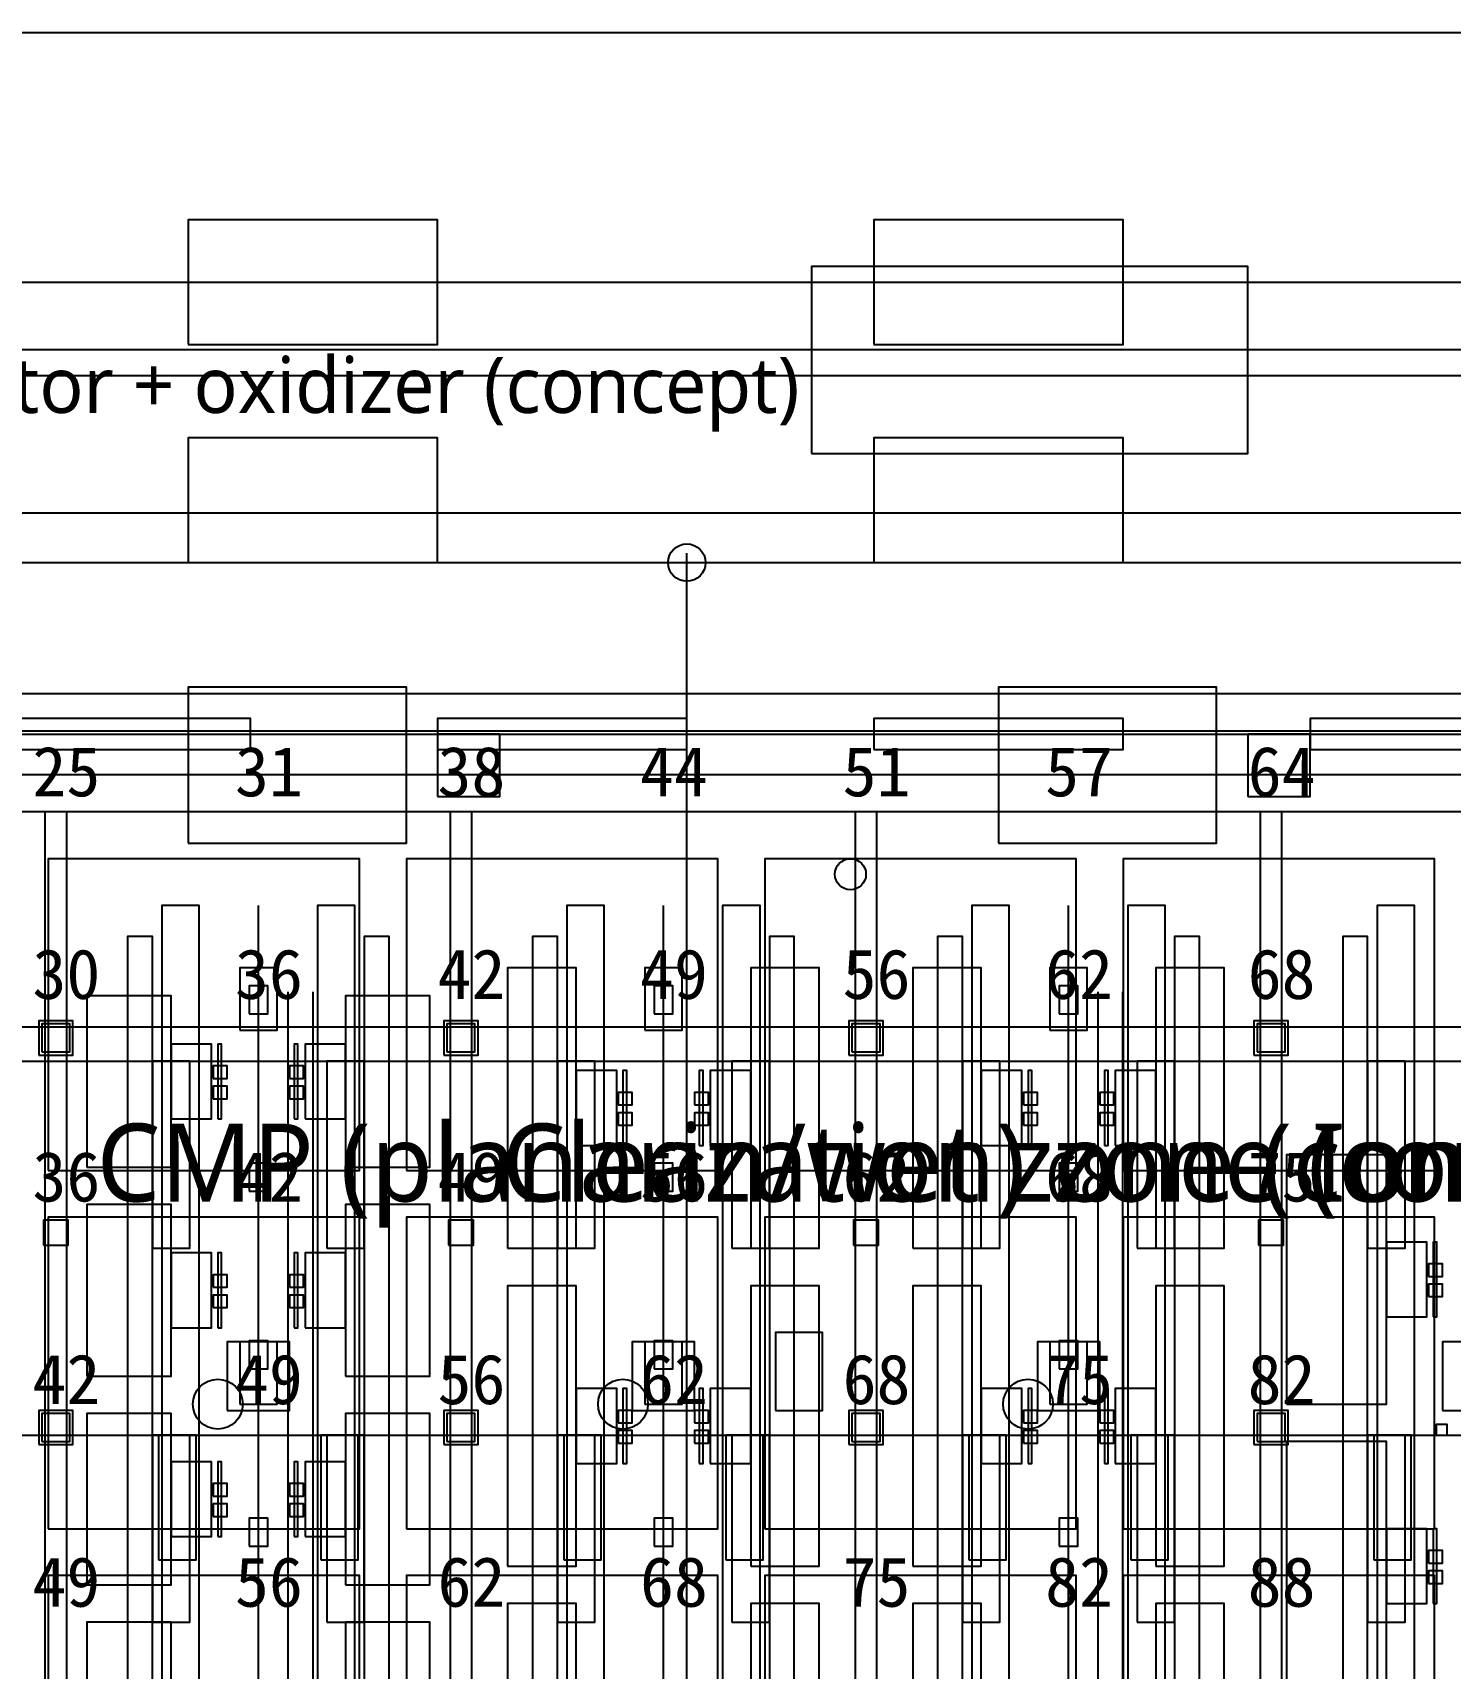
# Model space of a CAD drawing. Header units: metres. Extents: x -1640 to 1560, y -268 to 2338.
# Drawn here: x -73 to -27.5, y 2089.5 to 2142 of the extents above; entities that cross this region are included whole.
import ezdxf

# ---------------------------------------------------------------- set-up
doc = ezdxf.new("R2010")
doc.units = ezdxf.units.M
for name, color, linetype in [('1F_CHL', 4, 'Continuous'), ('1F_EHS_EXTINGUISHER_HYDRANT_CABINET_CONCEPT', 1, 'Continuous'), ('1F_ELEC', 6, 'Continuous'), ('1F_PUMP', 2, 'Continuous'), ('1F_SCR', 3, 'Continuous'), ('1F_STRUCT_COLUMN', 8, 'Continuous'), ('1F_ZONE', 3, 'Continuous'), ('2F_CSF_LATERAL_RACK_CONCEPT', 9, 'Continuous'), ('2F_RFG', 5, 'Continuous'), ('2F_STRUCT_COLUMN', 8, 'Continuous'), ('2F_VMB', 6, 'Continuous'), ('2F_ZONE', 3, 'Continuous'), ('3F_CLEANROOM_OVERHEAD_PIPE_DUCT_CONCEPT', 9, 'Continuous'), ('3F_CMP', 5, 'Continuous'), ('3F_EHS_EGRESS_DIST_M', 2, 'Continuous'), ('3F_EHS_SAFETY_SHOWER_EYEWASH_CONCEPT', 3, 'Continuous'), ('3F_FOUP', 5, 'Continuous'), ('3F_IMP', 1, 'Continuous'), ('3F_OHT', 9, 'Continuous'), ('3F_OHTV', 1, 'Continuous'), ('3F_STRUCT_COLUMN', 8, 'Continuous'), ('3F_TBAR', 6, 'Continuous'), ('3F_TEXT', 7, 'Continuous'), ('3F_WET', 6, 'Continuous'), ('3F_ZONE', 3, 'Continuous'), ('4F_DCC', 3, 'Continuous'), ('4F_FFU', 1, 'Continuous'), ('4F_MAU', 2, 'Continuous'), ('4F_STRUCT_PLENUM_TRUSS_CONCEPT', 9, 'Continuous'), ('4F_ZONE', 3, 'Continuous'), ('5F_CHL', 4, 'Continuous'), ('5F_EHS_EXTINGUISHER_HYDRANT_CABINET_CONCEPT', 1, 'Continuous'), ('5F_ELEC', 6, 'Continuous'), ('5F_PUMP', 2, 'Continuous'), ('5F_SCR', 3, 'Continuous'), ('5F_STRUCT_COLUMN', 8, 'Continuous'), ('5F_ZONE', 3, 'Continuous'), ('6F_CSF_LATERAL_RACK_CONCEPT', 9, 'Continuous'), ('6F_RFG', 5, 'Continuous'), ('6F_STRUCT_COLUMN', 8, 'Continuous'), ('6F_VMB', 6, 'Continuous'), ('6F_ZONE', 3, 'Continuous'), ('7F_CLEANROOM_OVERHEAD_PIPE_DUCT_CONCEPT', 9, 'Continuous'), ('7F_CMP', 5, 'Continuous'), ('7F_EHS_EGRESS_DIST_M', 2, 'Continuous'), ('7F_EHS_SAFETY_SHOWER_EYEWASH_CONCEPT', 3, 'Continuous'), ('7F_FOUP', 5, 'Continuous'), ('7F_IMP', 1, 'Continuous'), ('7F_OHT', 9, 'Continuous'), ('7F_OHTV', 1, 'Continuous'), ('7F_STRUCT_COLUMN', 8, 'Continuous'), ('7F_TBAR', 6, 'Continuous'), ('7F_TEXT', 7, 'Continuous'), ('7F_WET', 6, 'Continuous'), ('7F_ZONE', 3, 'Continuous'), ('8F_DCC', 3, 'Continuous'), ('8F_FFU', 1, 'Continuous'), ('8F_MAU', 2, 'Continuous'), ('8F_STRUCT_PLENUM_TRUSS_CONCEPT', 9, 'Continuous'), ('8F_ZONE', 3, 'Continuous'), ('EHS_PROCESS_EXHAUST', 1, 'Continuous'), ('OUTLINE', 7, 'Continuous'), ('RF_RSC', 4, 'Continuous'), ('RF_STACK', 2, 'Continuous'), ('UTIL_CHW.R_CONCEPT', 2, 'Continuous'), ('UTIL_CHW.S_CONCEPT', 1, 'Continuous'), ('UTIL_ELEC.EMERG_CONCEPT', 4, 'Continuous'), ('UTIL_ELEC.LV_CONCEPT', 2, 'Continuous'), ('UTIL_ELEC.LV_RISER', 2, 'Continuous'), ('UTIL_ELEC.MV_CONCEPT', 1, 'Continuous'), ('UTIL_ELEC.UPS_CONCEPT', 3, 'Continuous'), ('UTIL_EXH.HEAT_CONCEPT', 1, 'Continuous'), ('UTIL_EXH.VOC_CONCEPT', 6, 'Continuous'), ('UTIL_GAS.SPEC_CONCEPT', 3, 'Continuous'), ('UTIL_PCW.R_CONCEPT', 1, 'Continuous'), ('UTIL_PCW.S_CONCEPT', 6, 'Continuous'), ('UTIL_TEXT', 7, 'Continuous'), ('UTIL_UPW.R_CONCEPT', 2, 'Continuous'), ('UTIL_UPW.S_CONCEPT', 1, 'Continuous')]:
    doc.layers.add(name, color=color, linetype=linetype)
doc.styles.add('KO', font='malgun.ttf')

msp = doc.modelspace()

# ---------------------------------------------------------------- linework, layer by layer
at = {"layer": '1F_CHL'}
msp.add_lwpolyline([(-49.15, 2097.8), (-47.65, 2097.8), (-47.65, 2100.3), (-49.15, 2100.3)], close=True, dxfattribs=at)
at = {"layer": '1F_EHS_EXTINGUISHER_HYDRANT_CABINET_CONCEPT'}
msp.add_circle((-46.75, 2115), 0.5, dxfattribs=at)
at = {"layer": '1F_ELEC'}
for points in [[(-68, 2132), (-60, 2132), (-60, 2136), (-68, 2136)], [(-46, 2132), (-38, 2132), (-38, 2136), (-46, 2136)], [(-68, 2125), (-60, 2125), (-60, 2129), (-68, 2129)], [(-46, 2125), (-38, 2125), (-38, 2129), (-46, 2129)]]:
    msp.add_lwpolyline(points, close=True, dxfattribs=at)
at = {"layer": '1F_PUMP'}
for points in [[(-68.95, 2093), (-67.75, 2093), (-67.75, 2097), (-68.95, 2097)], [(-63.75, 2093), (-62.55, 2093), (-62.55, 2097), (-63.75, 2097)], [(-55.95, 2093), (-54.75, 2093), (-54.75, 2097), (-55.95, 2097)], [(-50.75, 2093), (-49.55, 2093), (-49.55, 2097), (-50.75, 2097)], [(-42.95, 2093), (-41.75, 2093), (-41.75, 2097), (-42.95, 2097)], [(-37.75, 2093), (-36.55, 2093), (-36.55, 2097), (-37.75, 2097)], [(-29.95, 2093), (-28.75, 2093), (-28.75, 2097), (-29.95, 2097)]]:
    msp.add_lwpolyline(points, close=True, dxfattribs=at)
at = {"layer": '1F_SCR'}
for points in [[(-66.75, 2097.8), (-64.75, 2097.8), (-64.75, 2100), (-66.75, 2100)], [(-53.75, 2097.8), (-51.75, 2097.8), (-51.75, 2100), (-53.75, 2100)], [(-40.75, 2097.8), (-38.75, 2097.8), (-38.75, 2100), (-40.75, 2100)], [(-27.75, 2097.8), (-25.75, 2097.8), (-25.75, 2100), (-27.75, 2100)]]:
    msp.add_lwpolyline(points, close=True, dxfattribs=at)
at = {"layer": '1F_STRUCT_COLUMN'}
for points in [[(-72.8, 2109.2), (-71.7, 2109.2), (-71.7, 2110.3), (-72.8, 2110.3)], [(-59.8, 2109.2), (-58.7, 2109.2), (-58.7, 2110.3), (-59.8, 2110.3)], [(-46.8, 2109.2), (-45.7, 2109.2), (-45.7, 2110.3), (-46.8, 2110.3)], [(-33.8, 2109.2), (-32.7, 2109.2), (-32.7, 2110.3), (-33.8, 2110.3)], [(-72.8, 2096.7), (-71.7, 2096.7), (-71.7, 2097.8), (-72.8, 2097.8)], [(-59.8, 2096.7), (-58.7, 2096.7), (-58.7, 2097.8), (-59.8, 2097.8)], [(-46.8, 2096.7), (-45.7, 2096.7), (-45.7, 2097.8), (-46.8, 2097.8)], [(-33.8, 2096.7), (-32.7, 2096.7), (-32.7, 2097.8), (-33.8, 2097.8)]]:
    msp.add_lwpolyline(points, close=True, dxfattribs=at)
at = {"layer": '1F_ZONE'}
msp.add_lwpolyline([(-223.5, 1966), (1, 1966), (1, 2117), (-223.5, 2117)], close=True, dxfattribs=at)
at = {"layer": '2F_CSF_LATERAL_RACK_CONCEPT'}
for points in [[(-69.95, 1970), (-69.15, 1970), (-69.15, 2113), (-69.95, 2113)], [(-62.35, 1970), (-61.55, 1970), (-61.55, 2113), (-62.35, 2113)], [(-56.95, 1970), (-56.15, 1970), (-56.15, 2113), (-56.95, 2113)], [(-49.35, 1970), (-48.55, 1970), (-48.55, 2113), (-49.35, 2113)], [(-43.95, 1970), (-43.15, 1970), (-43.15, 2113), (-43.95, 2113)], [(-36.35, 1970), (-35.55, 1970), (-35.55, 2113), (-36.35, 2113)], [(-30.95, 1970), (-30.15, 1970), (-30.15, 2113), (-30.95, 2113)]]:
    msp.add_lwpolyline(points, close=True, dxfattribs=at)
at = {"layer": '2F_RFG'}
for points in [[(-69.15, 2103), (-67.95, 2103), (-67.95, 2109), (-69.15, 2109)], [(-63.55, 2103), (-62.35, 2103), (-62.35, 2109), (-63.55, 2109)], [(-56.15, 2103), (-54.95, 2103), (-54.95, 2109), (-56.15, 2109)], [(-50.55, 2103), (-49.35, 2103), (-49.35, 2109), (-50.55, 2109)], [(-43.15, 2103), (-41.95, 2103), (-41.95, 2109), (-43.15, 2109)], [(-37.55, 2103), (-36.35, 2103), (-36.35, 2109), (-37.55, 2109)], [(-30.15, 2103), (-28.95, 2103), (-28.95, 2109), (-30.15, 2109)], [(-69.15, 2091), (-67.95, 2091), (-67.95, 2097), (-69.15, 2097)], [(-63.55, 2091), (-62.35, 2091), (-62.35, 2097), (-63.55, 2097)], [(-56.15, 2091), (-54.95, 2091), (-54.95, 2097), (-56.15, 2097)], [(-50.55, 2091), (-49.35, 2091), (-49.35, 2097), (-50.55, 2097)], [(-43.15, 2091), (-41.95, 2091), (-41.95, 2097), (-43.15, 2097)], [(-37.55, 2091), (-36.35, 2091), (-36.35, 2097), (-37.55, 2097)], [(-30.15, 2091), (-28.95, 2091), (-28.95, 2097), (-30.15, 2097)]]:
    msp.add_lwpolyline(points, close=True, dxfattribs=at)
at = {"layer": '2F_STRUCT_COLUMN'}
for points in [[(-72.7, 2109.3), (-71.8, 2109.3), (-71.8, 2110.2), (-72.7, 2110.2)], [(-59.7, 2109.3), (-58.8, 2109.3), (-58.8, 2110.2), (-59.7, 2110.2)], [(-46.7, 2109.3), (-45.8, 2109.3), (-45.8, 2110.2), (-46.7, 2110.2)], [(-33.7, 2109.3), (-32.8, 2109.3), (-32.8, 2110.2), (-33.7, 2110.2)], [(-72.7, 2096.8), (-71.8, 2096.8), (-71.8, 2097.7), (-72.7, 2097.7)], [(-59.7, 2096.8), (-58.8, 2096.8), (-58.8, 2097.7), (-59.7, 2097.7)], [(-46.7, 2096.8), (-45.8, 2096.8), (-45.8, 2097.7), (-46.7, 2097.7)], [(-33.7, 2096.8), (-32.8, 2096.8), (-32.8, 2097.7), (-33.7, 2097.7)]]:
    msp.add_lwpolyline(points, close=True, dxfattribs=at)
at = {"layer": '2F_VMB'}
for points in [[(-66.35, 2110), (-65.15, 2110), (-65.15, 2112), (-66.35, 2112)], [(-53.35, 2110), (-52.15, 2110), (-52.15, 2112), (-53.35, 2112)], [(-40.35, 2110), (-39.15, 2110), (-39.15, 2112), (-40.35, 2112)], [(-66.35, 2098), (-65.15, 2098), (-65.15, 2100), (-66.35, 2100)], [(-53.35, 2098), (-52.15, 2098), (-52.15, 2100), (-53.35, 2100)], [(-40.35, 2098), (-39.15, 2098), (-39.15, 2100), (-40.35, 2100)]]:
    msp.add_lwpolyline(points, close=True, dxfattribs=at)
at = {"layer": '2F_ZONE'}
msp.add_lwpolyline([(-223.5, 1966), (1, 1966), (1, 2117), (-223.5, 2117)], close=True, dxfattribs=at)
at = {"layer": '3F_CLEANROOM_OVERHEAD_PIPE_DUCT_CONCEPT'}
for points in [[(-68.85, 1969), (-67.65, 1969), (-67.65, 2114), (-68.85, 2114)], [(-63.85, 1969), (-62.65, 1969), (-62.65, 2114), (-63.85, 2114)], [(-55.85, 1969), (-54.65, 1969), (-54.65, 2114), (-55.85, 2114)], [(-50.85, 1969), (-49.65, 1969), (-49.65, 2114), (-50.85, 2114)], [(-42.85, 1969), (-41.65, 1969), (-41.65, 2114), (-42.85, 2114)], [(-37.85, 1969), (-36.65, 1969), (-36.65, 2114), (-37.85, 2114)], [(-29.85, 1969), (-28.65, 1969), (-28.65, 2114), (-29.85, 2114)]]:
    msp.add_lwpolyline(points, close=True, dxfattribs=at)
at = {"layer": '3F_CMP'}
for points in [[(-71.25, 2105.6), (-68.55, 2105.6), (-68.55, 2111.1), (-71.25, 2111.1)], [(-62.95, 2105.6), (-60.25, 2105.6), (-60.25, 2111.1), (-62.95, 2111.1)], [(-68.55, 2107.15), (-67.25, 2107.15), (-67.25, 2109.55), (-68.55, 2109.55)], [(-64.25, 2107.15), (-62.95, 2107.15), (-62.95, 2109.55), (-64.25, 2109.55)], [(-71.25, 2098.9), (-68.55, 2098.9), (-68.55, 2104.4), (-71.25, 2104.4)], [(-62.95, 2098.9), (-60.25, 2098.9), (-60.25, 2104.4), (-62.95, 2104.4)], [(-68.55, 2100.45), (-67.25, 2100.45), (-67.25, 2102.85), (-68.55, 2102.85)], [(-64.25, 2100.45), (-62.95, 2100.45), (-62.95, 2102.85), (-64.25, 2102.85)], [(-71.25, 2092.2), (-68.55, 2092.2), (-68.55, 2097.7), (-71.25, 2097.7)], [(-62.95, 2092.2), (-60.25, 2092.2), (-60.25, 2097.7), (-62.95, 2097.7)], [(-68.55, 2093.75), (-67.25, 2093.75), (-67.25, 2096.15), (-68.55, 2096.15)], [(-64.25, 2093.75), (-62.95, 2093.75), (-62.95, 2096.15), (-64.25, 2096.15)], [(-71.25, 2085.5), (-68.55, 2085.5), (-68.55, 2091), (-71.25, 2091)], [(-62.95, 2085.5), (-60.25, 2085.5), (-60.25, 2091), (-62.95, 2091)]]:
    msp.add_lwpolyline(points, close=True, dxfattribs=at)
at = {"layer": '3F_EHS_SAFETY_SHOWER_EYEWASH_CONCEPT'}
for centre in [(-67.05, 2098), (-54.05, 2098), (-41.05, 2098)]:
    msp.add_circle(centre, 0.8, dxfattribs=at)
at = {"layer": '3F_FOUP'}
for points in [[(-67.2, 2108.45), (-66.75, 2108.45), (-66.75, 2108.85), (-67.2, 2108.85)], [(-64.75, 2108.45), (-64.3, 2108.45), (-64.3, 2108.85), (-64.75, 2108.85)], [(-67.2, 2107.8), (-66.75, 2107.8), (-66.75, 2108.2), (-67.2, 2108.2)], [(-64.75, 2107.8), (-64.3, 2107.8), (-64.3, 2108.2), (-64.75, 2108.2)], [(-54.2, 2107.6), (-53.75, 2107.6), (-53.75, 2108), (-54.2, 2108)], [(-51.75, 2107.6), (-51.3, 2107.6), (-51.3, 2108), (-51.75, 2108)], [(-41.2, 2107.6), (-40.75, 2107.6), (-40.75, 2108), (-41.2, 2108)], [(-38.75, 2107.6), (-38.3, 2107.6), (-38.3, 2108), (-38.75, 2108)], [(-54.2, 2106.95), (-53.75, 2106.95), (-53.75, 2107.35), (-54.2, 2107.35)], [(-51.75, 2106.95), (-51.3, 2106.95), (-51.3, 2107.35), (-51.75, 2107.35)], [(-41.2, 2106.95), (-40.75, 2106.95), (-40.75, 2107.35), (-41.2, 2107.35)], [(-38.75, 2106.95), (-38.3, 2106.95), (-38.3, 2107.35), (-38.75, 2107.35)], [(-67.2, 2101.75), (-66.75, 2101.75), (-66.75, 2102.15), (-67.2, 2102.15)], [(-64.75, 2101.75), (-64.3, 2101.75), (-64.3, 2102.15), (-64.75, 2102.15)], [(-28.2, 2102.1), (-27.75, 2102.1), (-27.75, 2102.5), (-28.2, 2102.5)], [(-28.2, 2101.45), (-27.75, 2101.45), (-27.75, 2101.85), (-28.2, 2101.85)], [(-67.2, 2101.1), (-66.75, 2101.1), (-66.75, 2101.5), (-67.2, 2101.5)], [(-64.75, 2101.1), (-64.3, 2101.1), (-64.3, 2101.5), (-64.75, 2101.5)], [(-54.2, 2097.4), (-53.75, 2097.4), (-53.75, 2097.8), (-54.2, 2097.8)], [(-51.75, 2097.4), (-51.3, 2097.4), (-51.3, 2097.8), (-51.75, 2097.8)], [(-41.2, 2097.4), (-40.75, 2097.4), (-40.75, 2097.8), (-41.2, 2097.8)], [(-38.75, 2097.4), (-38.3, 2097.4), (-38.3, 2097.8), (-38.75, 2097.8)], [(-54.2, 2096.75), (-53.75, 2096.75), (-53.75, 2097.15), (-54.2, 2097.15)], [(-51.75, 2096.75), (-51.3, 2096.75), (-51.3, 2097.15), (-51.75, 2097.15)], [(-41.2, 2096.75), (-40.75, 2096.75), (-40.75, 2097.15), (-41.2, 2097.15)], [(-38.75, 2096.75), (-38.3, 2096.75), (-38.3, 2097.15), (-38.75, 2097.15)], [(-67.2, 2095.05), (-66.75, 2095.05), (-66.75, 2095.45), (-67.2, 2095.45)], [(-64.75, 2095.05), (-64.3, 2095.05), (-64.3, 2095.45), (-64.75, 2095.45)], [(-67.2, 2094.4), (-66.75, 2094.4), (-66.75, 2094.8), (-67.2, 2094.8)], [(-64.75, 2094.4), (-64.3, 2094.4), (-64.3, 2094.8), (-64.75, 2094.8)], [(-28.2, 2092.9), (-27.75, 2092.9), (-27.75, 2093.3), (-28.2, 2093.3)], [(-28.2, 2092.25), (-27.75, 2092.25), (-27.75, 2092.65), (-28.2, 2092.65)]]:
    msp.add_lwpolyline(points, close=True, dxfattribs=at)
at = {"layer": '3F_IMP'}
for points in [[(-32.75, 2098), (-29.55, 2098), (-29.55, 2106), (-32.75, 2106)], [(-29.55, 2100.8), (-28.25, 2100.8), (-28.25, 2103.2), (-29.55, 2103.2)], [(-32.75, 2088.8), (-29.55, 2088.8), (-29.55, 2096.8), (-32.75, 2096.8)], [(-29.55, 2091.6), (-28.25, 2091.6), (-28.25, 2094), (-29.55, 2094)]]:
    msp.add_lwpolyline(points, close=True, dxfattribs=at)
at = {"layer": '3F_OHT'}
for p, q in [((-65.75, 2045.5), (-65.75, 2114)), ((-52.75, 2045.5), (-52.75, 2114)), ((-39.75, 2045.5), (-39.75, 2114))]:
    msp.add_line(p, q, dxfattribs=at)
at = {"layer": '3F_OHTV'}
for points in [[(-66.05, 2110.52), (-65.45, 2110.52), (-65.45, 2111.42), (-66.05, 2111.42)], [(-53.05, 2110.52), (-52.45, 2110.52), (-52.45, 2111.42), (-53.05, 2111.42)], [(-40.05, 2110.52), (-39.45, 2110.52), (-39.45, 2111.42), (-40.05, 2111.42)], [(-66.05, 2104.83), (-65.45, 2104.83), (-65.45, 2105.73), (-66.05, 2105.73)], [(-53.05, 2104.83), (-52.45, 2104.83), (-52.45, 2105.73), (-53.05, 2105.73)], [(-40.05, 2104.83), (-39.45, 2104.83), (-39.45, 2105.73), (-40.05, 2105.73)], [(-66.05, 2099.13), (-65.45, 2099.13), (-65.45, 2100.03), (-66.05, 2100.03)], [(-53.05, 2099.13), (-52.45, 2099.13), (-52.45, 2100.03), (-53.05, 2100.03)], [(-40.05, 2099.13), (-39.45, 2099.13), (-39.45, 2100.03), (-40.05, 2100.03)], [(-66.05, 2093.44), (-65.45, 2093.44), (-65.45, 2094.34), (-66.05, 2094.34)], [(-53.05, 2093.44), (-52.45, 2093.44), (-52.45, 2094.34), (-53.05, 2094.34)], [(-40.05, 2093.44), (-39.45, 2093.44), (-39.45, 2094.34), (-40.05, 2094.34)]]:
    msp.add_lwpolyline(points, close=True, dxfattribs=at)
at = {"layer": '3F_STRUCT_COLUMN'}
for points in [[(-72.65, 2103.1), (-71.85, 2103.1), (-71.85, 2103.9), (-72.65, 2103.9)], [(-59.65, 2103.1), (-58.85, 2103.1), (-58.85, 2103.9), (-59.65, 2103.9)], [(-46.65, 2103.1), (-45.85, 2103.1), (-45.85, 2103.9), (-46.65, 2103.9)], [(-33.65, 2103.1), (-32.85, 2103.1), (-32.85, 2103.9), (-33.65, 2103.9)]]:
    msp.add_lwpolyline(points, close=True, dxfattribs=at)
at = {"layer": '3F_TBAR'}
for points in [[(-67.05, 2107.15), (-66.93, 2107.15), (-66.93, 2109.55), (-67.05, 2109.55)], [(-64.6, 2107.15), (-64.48, 2107.15), (-64.48, 2109.55), (-64.6, 2109.55)], [(-54.05, 2106.3), (-53.93, 2106.3), (-53.93, 2108.7), (-54.05, 2108.7)], [(-51.6, 2106.3), (-51.48, 2106.3), (-51.48, 2108.7), (-51.6, 2108.7)], [(-41.05, 2106.3), (-40.93, 2106.3), (-40.93, 2108.7), (-41.05, 2108.7)], [(-38.6, 2106.3), (-38.48, 2106.3), (-38.48, 2108.7), (-38.6, 2108.7)], [(-28.05, 2100.8), (-27.93, 2100.8), (-27.93, 2103.2), (-28.05, 2103.2)], [(-67.05, 2100.45), (-66.93, 2100.45), (-66.93, 2102.85), (-67.05, 2102.85)], [(-64.6, 2100.45), (-64.48, 2100.45), (-64.48, 2102.85), (-64.6, 2102.85)], [(-54.05, 2096.1), (-53.93, 2096.1), (-53.93, 2098.5), (-54.05, 2098.5)], [(-51.6, 2096.1), (-51.48, 2096.1), (-51.48, 2098.5), (-51.6, 2098.5)], [(-41.05, 2096.1), (-40.93, 2096.1), (-40.93, 2098.5), (-41.05, 2098.5)], [(-38.6, 2096.1), (-38.48, 2096.1), (-38.48, 2098.5), (-38.6, 2098.5)], [(-67.05, 2093.75), (-66.93, 2093.75), (-66.93, 2096.15), (-67.05, 2096.15)], [(-64.6, 2093.75), (-64.48, 2093.75), (-64.48, 2096.15), (-64.6, 2096.15)], [(-28.05, 2091.6), (-27.93, 2091.6), (-27.93, 2094), (-28.05, 2094)]]:
    msp.add_lwpolyline(points, close=True, dxfattribs=at)
at = {"layer": '3F_WET'}
for points in [[(-57.75, 2103), (-55.55, 2103), (-55.55, 2112), (-57.75, 2112)], [(-49.95, 2103), (-47.75, 2103), (-47.75, 2112), (-49.95, 2112)], [(-44.75, 2103), (-42.55, 2103), (-42.55, 2112), (-44.75, 2112)], [(-36.95, 2103), (-34.75, 2103), (-34.75, 2112), (-36.95, 2112)], [(-55.55, 2106.3), (-54.25, 2106.3), (-54.25, 2108.7), (-55.55, 2108.7)], [(-51.25, 2106.3), (-49.95, 2106.3), (-49.95, 2108.7), (-51.25, 2108.7)], [(-42.55, 2106.3), (-41.25, 2106.3), (-41.25, 2108.7), (-42.55, 2108.7)], [(-38.25, 2106.3), (-36.95, 2106.3), (-36.95, 2108.7), (-38.25, 2108.7)], [(-57.75, 2092.8), (-55.55, 2092.8), (-55.55, 2101.8), (-57.75, 2101.8)], [(-49.95, 2092.8), (-47.75, 2092.8), (-47.75, 2101.8), (-49.95, 2101.8)], [(-44.75, 2092.8), (-42.55, 2092.8), (-42.55, 2101.8), (-44.75, 2101.8)], [(-36.95, 2092.8), (-34.75, 2092.8), (-34.75, 2101.8), (-36.95, 2101.8)], [(-55.55, 2096.1), (-54.25, 2096.1), (-54.25, 2098.5), (-55.55, 2098.5)], [(-51.25, 2096.1), (-49.95, 2096.1), (-49.95, 2098.5), (-51.25, 2098.5)], [(-42.55, 2096.1), (-41.25, 2096.1), (-41.25, 2098.5), (-42.55, 2098.5)], [(-38.25, 2096.1), (-36.95, 2096.1), (-36.95, 2098.5), (-38.25, 2098.5)], [(-57.75, 2082.6), (-55.55, 2082.6), (-55.55, 2091.6), (-57.75, 2091.6)], [(-49.95, 2082.6), (-47.75, 2082.6), (-47.75, 2091.6), (-49.95, 2091.6)], [(-44.75, 2082.6), (-42.55, 2082.6), (-42.55, 2091.6), (-44.75, 2091.6)], [(-36.95, 2082.6), (-34.75, 2082.6), (-34.75, 2091.6), (-36.95, 2091.6)]]:
    msp.add_lwpolyline(points, close=True, dxfattribs=at)
at = {"layer": '3F_ZONE'}
msp.add_lwpolyline([(-223.5, 1966), (1, 1966), (1, 2117), (-223.5, 2117)], close=True, dxfattribs=at)
at = {"layer": '4F_DCC'}
for points in [[(-74, 2119), (-66, 2119), (-66, 2120), (-74, 2120)], [(-60, 2119), (-52, 2119), (-52, 2120), (-60, 2120)], [(-46, 2119), (-38, 2119), (-38, 2120), (-46, 2120)], [(-32, 2119), (-24, 2119), (-24, 2120), (-32, 2120)]]:
    msp.add_lwpolyline(points, close=True, dxfattribs=at)
at = {"layer": '4F_FFU'}
for points in [[(-72.5, 2105.5), (-62.5, 2105.5), (-62.5, 2115.5), (-72.5, 2115.5)], [(-61, 2105.5), (-51, 2105.5), (-51, 2115.5), (-61, 2115.5)], [(-49.5, 2105.5), (-39.5, 2105.5), (-39.5, 2115.5), (-49.5, 2115.5)], [(-38, 2105.5), (-28, 2105.5), (-28, 2115.5), (-38, 2115.5)], [(-72.5, 2094), (-62.5, 2094), (-62.5, 2104), (-72.5, 2104)], [(-61, 2094), (-51, 2094), (-51, 2104), (-61, 2104)], [(-49.5, 2094), (-39.5, 2094), (-39.5, 2104), (-49.5, 2104)], [(-38, 2094), (-28, 2094), (-28, 2104), (-38, 2104)], [(-72.5, 2082.5), (-62.5, 2082.5), (-62.5, 2092.5), (-72.5, 2092.5)], [(-61, 2082.5), (-51, 2082.5), (-51, 2092.5), (-61, 2092.5)], [(-49.5, 2082.5), (-39.5, 2082.5), (-39.5, 2092.5), (-49.5, 2092.5)], [(-38, 2082.5), (-28, 2082.5), (-28, 2092.5), (-38, 2092.5)]]:
    msp.add_lwpolyline(points, close=True, dxfattribs=at)
at = {"layer": '4F_MAU'}
msp.add_lwpolyline([(-48, 2128.5), (-34, 2128.5), (-34, 2134.5), (-48, 2134.5)], close=True, dxfattribs=at)
at = {"layer": '4F_STRUCT_PLENUM_TRUSS_CONCEPT'}
for points in [[(-72.6, 1966), (-71.9, 1966), (-71.9, 2117), (-72.6, 2117)], [(-59.6, 1966), (-58.9, 1966), (-58.9, 2117), (-59.6, 2117)], [(-46.6, 1966), (-45.9, 1966), (-45.9, 2117), (-46.6, 2117)], [(-33.6, 1966), (-32.9, 1966), (-32.9, 2117), (-33.6, 2117)]]:
    msp.add_lwpolyline(points, close=True, dxfattribs=at)
at = {"layer": '4F_ZONE'}
msp.add_lwpolyline([(-223.5, 1966), (1, 1966), (1, 2117), (-223.5, 2117)], close=True, dxfattribs=at)
at = {"layer": '5F_CHL'}
msp.add_lwpolyline([(-49.15, 2097.8), (-47.65, 2097.8), (-47.65, 2100.3), (-49.15, 2100.3)], close=True, dxfattribs=at)
at = {"layer": '5F_EHS_EXTINGUISHER_HYDRANT_CABINET_CONCEPT'}
msp.add_circle((-46.75, 2115), 0.5, dxfattribs=at)
at = {"layer": '5F_ELEC'}
for points in [[(-68, 2132), (-60, 2132), (-60, 2136), (-68, 2136)], [(-46, 2132), (-38, 2132), (-38, 2136), (-46, 2136)], [(-68, 2125), (-60, 2125), (-60, 2129), (-68, 2129)], [(-46, 2125), (-38, 2125), (-38, 2129), (-46, 2129)]]:
    msp.add_lwpolyline(points, close=True, dxfattribs=at)
at = {"layer": '5F_PUMP'}
for points in [[(-68.95, 2093), (-67.75, 2093), (-67.75, 2097), (-68.95, 2097)], [(-63.75, 2093), (-62.55, 2093), (-62.55, 2097), (-63.75, 2097)], [(-55.95, 2093), (-54.75, 2093), (-54.75, 2097), (-55.95, 2097)], [(-50.75, 2093), (-49.55, 2093), (-49.55, 2097), (-50.75, 2097)], [(-42.95, 2093), (-41.75, 2093), (-41.75, 2097), (-42.95, 2097)], [(-37.75, 2093), (-36.55, 2093), (-36.55, 2097), (-37.75, 2097)], [(-29.95, 2093), (-28.75, 2093), (-28.75, 2097), (-29.95, 2097)]]:
    msp.add_lwpolyline(points, close=True, dxfattribs=at)
at = {"layer": '5F_SCR'}
for points in [[(-66.75, 2097.8), (-64.75, 2097.8), (-64.75, 2100), (-66.75, 2100)], [(-53.75, 2097.8), (-51.75, 2097.8), (-51.75, 2100), (-53.75, 2100)], [(-40.75, 2097.8), (-38.75, 2097.8), (-38.75, 2100), (-40.75, 2100)], [(-27.75, 2097.8), (-25.75, 2097.8), (-25.75, 2100), (-27.75, 2100)]]:
    msp.add_lwpolyline(points, close=True, dxfattribs=at)
at = {"layer": '5F_STRUCT_COLUMN'}
for points in [[(-72.8, 2109.2), (-71.7, 2109.2), (-71.7, 2110.3), (-72.8, 2110.3)], [(-59.8, 2109.2), (-58.7, 2109.2), (-58.7, 2110.3), (-59.8, 2110.3)], [(-46.8, 2109.2), (-45.7, 2109.2), (-45.7, 2110.3), (-46.8, 2110.3)], [(-33.8, 2109.2), (-32.7, 2109.2), (-32.7, 2110.3), (-33.8, 2110.3)], [(-72.8, 2096.7), (-71.7, 2096.7), (-71.7, 2097.8), (-72.8, 2097.8)], [(-59.8, 2096.7), (-58.7, 2096.7), (-58.7, 2097.8), (-59.8, 2097.8)], [(-46.8, 2096.7), (-45.7, 2096.7), (-45.7, 2097.8), (-46.8, 2097.8)], [(-33.8, 2096.7), (-32.7, 2096.7), (-32.7, 2097.8), (-33.8, 2097.8)]]:
    msp.add_lwpolyline(points, close=True, dxfattribs=at)
at = {"layer": '5F_ZONE'}
msp.add_lwpolyline([(-223.5, 1966), (1, 1966), (1, 2117), (-223.5, 2117)], close=True, dxfattribs=at)
at = {"layer": '6F_CSF_LATERAL_RACK_CONCEPT'}
for points in [[(-69.95, 1970), (-69.15, 1970), (-69.15, 2113), (-69.95, 2113)], [(-62.35, 1970), (-61.55, 1970), (-61.55, 2113), (-62.35, 2113)], [(-56.95, 1970), (-56.15, 1970), (-56.15, 2113), (-56.95, 2113)], [(-49.35, 1970), (-48.55, 1970), (-48.55, 2113), (-49.35, 2113)], [(-43.95, 1970), (-43.15, 1970), (-43.15, 2113), (-43.95, 2113)], [(-36.35, 1970), (-35.55, 1970), (-35.55, 2113), (-36.35, 2113)], [(-30.95, 1970), (-30.15, 1970), (-30.15, 2113), (-30.95, 2113)]]:
    msp.add_lwpolyline(points, close=True, dxfattribs=at)
at = {"layer": '6F_RFG'}
for points in [[(-69.15, 2103), (-67.95, 2103), (-67.95, 2109), (-69.15, 2109)], [(-63.55, 2103), (-62.35, 2103), (-62.35, 2109), (-63.55, 2109)], [(-56.15, 2103), (-54.95, 2103), (-54.95, 2109), (-56.15, 2109)], [(-50.55, 2103), (-49.35, 2103), (-49.35, 2109), (-50.55, 2109)], [(-43.15, 2103), (-41.95, 2103), (-41.95, 2109), (-43.15, 2109)], [(-37.55, 2103), (-36.35, 2103), (-36.35, 2109), (-37.55, 2109)], [(-30.15, 2103), (-28.95, 2103), (-28.95, 2109), (-30.15, 2109)], [(-69.15, 2091), (-67.95, 2091), (-67.95, 2097), (-69.15, 2097)], [(-63.55, 2091), (-62.35, 2091), (-62.35, 2097), (-63.55, 2097)], [(-56.15, 2091), (-54.95, 2091), (-54.95, 2097), (-56.15, 2097)], [(-50.55, 2091), (-49.35, 2091), (-49.35, 2097), (-50.55, 2097)], [(-43.15, 2091), (-41.95, 2091), (-41.95, 2097), (-43.15, 2097)], [(-37.55, 2091), (-36.35, 2091), (-36.35, 2097), (-37.55, 2097)], [(-30.15, 2091), (-28.95, 2091), (-28.95, 2097), (-30.15, 2097)]]:
    msp.add_lwpolyline(points, close=True, dxfattribs=at)
at = {"layer": '6F_STRUCT_COLUMN'}
for points in [[(-72.7, 2109.3), (-71.8, 2109.3), (-71.8, 2110.2), (-72.7, 2110.2)], [(-59.7, 2109.3), (-58.8, 2109.3), (-58.8, 2110.2), (-59.7, 2110.2)], [(-46.7, 2109.3), (-45.8, 2109.3), (-45.8, 2110.2), (-46.7, 2110.2)], [(-33.7, 2109.3), (-32.8, 2109.3), (-32.8, 2110.2), (-33.7, 2110.2)], [(-72.7, 2096.8), (-71.8, 2096.8), (-71.8, 2097.7), (-72.7, 2097.7)], [(-59.7, 2096.8), (-58.8, 2096.8), (-58.8, 2097.7), (-59.7, 2097.7)], [(-46.7, 2096.8), (-45.8, 2096.8), (-45.8, 2097.7), (-46.7, 2097.7)], [(-33.7, 2096.8), (-32.8, 2096.8), (-32.8, 2097.7), (-33.7, 2097.7)]]:
    msp.add_lwpolyline(points, close=True, dxfattribs=at)
at = {"layer": '6F_VMB'}
for points in [[(-66.35, 2110), (-65.15, 2110), (-65.15, 2112), (-66.35, 2112)], [(-53.35, 2110), (-52.15, 2110), (-52.15, 2112), (-53.35, 2112)], [(-40.35, 2110), (-39.15, 2110), (-39.15, 2112), (-40.35, 2112)], [(-66.35, 2098), (-65.15, 2098), (-65.15, 2100), (-66.35, 2100)], [(-53.35, 2098), (-52.15, 2098), (-52.15, 2100), (-53.35, 2100)], [(-40.35, 2098), (-39.15, 2098), (-39.15, 2100), (-40.35, 2100)]]:
    msp.add_lwpolyline(points, close=True, dxfattribs=at)
at = {"layer": '6F_ZONE'}
msp.add_lwpolyline([(-223.5, 1966), (1, 1966), (1, 2117), (-223.5, 2117)], close=True, dxfattribs=at)
at = {"layer": '7F_CLEANROOM_OVERHEAD_PIPE_DUCT_CONCEPT'}
for points in [[(-68.85, 1969), (-67.65, 1969), (-67.65, 2114), (-68.85, 2114)], [(-63.85, 1969), (-62.65, 1969), (-62.65, 2114), (-63.85, 2114)], [(-55.85, 1969), (-54.65, 1969), (-54.65, 2114), (-55.85, 2114)], [(-50.85, 1969), (-49.65, 1969), (-49.65, 2114), (-50.85, 2114)], [(-42.85, 1969), (-41.65, 1969), (-41.65, 2114), (-42.85, 2114)], [(-37.85, 1969), (-36.65, 1969), (-36.65, 2114), (-37.85, 2114)], [(-29.85, 1969), (-28.65, 1969), (-28.65, 2114), (-29.85, 2114)]]:
    msp.add_lwpolyline(points, close=True, dxfattribs=at)
at = {"layer": '7F_CMP'}
for points in [[(-71.25, 2105.6), (-68.55, 2105.6), (-68.55, 2111.1), (-71.25, 2111.1)], [(-62.95, 2105.6), (-60.25, 2105.6), (-60.25, 2111.1), (-62.95, 2111.1)], [(-68.55, 2107.15), (-67.25, 2107.15), (-67.25, 2109.55), (-68.55, 2109.55)], [(-64.25, 2107.15), (-62.95, 2107.15), (-62.95, 2109.55), (-64.25, 2109.55)], [(-71.25, 2098.9), (-68.55, 2098.9), (-68.55, 2104.4), (-71.25, 2104.4)], [(-62.95, 2098.9), (-60.25, 2098.9), (-60.25, 2104.4), (-62.95, 2104.4)], [(-68.55, 2100.45), (-67.25, 2100.45), (-67.25, 2102.85), (-68.55, 2102.85)], [(-64.25, 2100.45), (-62.95, 2100.45), (-62.95, 2102.85), (-64.25, 2102.85)], [(-71.25, 2092.2), (-68.55, 2092.2), (-68.55, 2097.7), (-71.25, 2097.7)], [(-62.95, 2092.2), (-60.25, 2092.2), (-60.25, 2097.7), (-62.95, 2097.7)], [(-68.55, 2093.75), (-67.25, 2093.75), (-67.25, 2096.15), (-68.55, 2096.15)], [(-64.25, 2093.75), (-62.95, 2093.75), (-62.95, 2096.15), (-64.25, 2096.15)], [(-71.25, 2085.5), (-68.55, 2085.5), (-68.55, 2091), (-71.25, 2091)], [(-62.95, 2085.5), (-60.25, 2085.5), (-60.25, 2091), (-62.95, 2091)]]:
    msp.add_lwpolyline(points, close=True, dxfattribs=at)
at = {"layer": '7F_EHS_SAFETY_SHOWER_EYEWASH_CONCEPT'}
for centre in [(-67.05, 2098), (-54.05, 2098), (-41.05, 2098)]:
    msp.add_circle(centre, 0.8, dxfattribs=at)
at = {"layer": '7F_FOUP'}
for points in [[(-67.2, 2108.45), (-66.75, 2108.45), (-66.75, 2108.85), (-67.2, 2108.85)], [(-64.75, 2108.45), (-64.3, 2108.45), (-64.3, 2108.85), (-64.75, 2108.85)], [(-67.2, 2107.8), (-66.75, 2107.8), (-66.75, 2108.2), (-67.2, 2108.2)], [(-64.75, 2107.8), (-64.3, 2107.8), (-64.3, 2108.2), (-64.75, 2108.2)], [(-54.2, 2107.6), (-53.75, 2107.6), (-53.75, 2108), (-54.2, 2108)], [(-51.75, 2107.6), (-51.3, 2107.6), (-51.3, 2108), (-51.75, 2108)], [(-41.2, 2107.6), (-40.75, 2107.6), (-40.75, 2108), (-41.2, 2108)], [(-38.75, 2107.6), (-38.3, 2107.6), (-38.3, 2108), (-38.75, 2108)], [(-54.2, 2106.95), (-53.75, 2106.95), (-53.75, 2107.35), (-54.2, 2107.35)], [(-51.75, 2106.95), (-51.3, 2106.95), (-51.3, 2107.35), (-51.75, 2107.35)], [(-41.2, 2106.95), (-40.75, 2106.95), (-40.75, 2107.35), (-41.2, 2107.35)], [(-38.75, 2106.95), (-38.3, 2106.95), (-38.3, 2107.35), (-38.75, 2107.35)], [(-67.2, 2101.75), (-66.75, 2101.75), (-66.75, 2102.15), (-67.2, 2102.15)], [(-64.75, 2101.75), (-64.3, 2101.75), (-64.3, 2102.15), (-64.75, 2102.15)], [(-28.2, 2102.1), (-27.75, 2102.1), (-27.75, 2102.5), (-28.2, 2102.5)], [(-28.2, 2101.45), (-27.75, 2101.45), (-27.75, 2101.85), (-28.2, 2101.85)], [(-67.2, 2101.1), (-66.75, 2101.1), (-66.75, 2101.5), (-67.2, 2101.5)], [(-64.75, 2101.1), (-64.3, 2101.1), (-64.3, 2101.5), (-64.75, 2101.5)], [(-54.2, 2097.4), (-53.75, 2097.4), (-53.75, 2097.8), (-54.2, 2097.8)], [(-51.75, 2097.4), (-51.3, 2097.4), (-51.3, 2097.8), (-51.75, 2097.8)], [(-41.2, 2097.4), (-40.75, 2097.4), (-40.75, 2097.8), (-41.2, 2097.8)], [(-38.75, 2097.4), (-38.3, 2097.4), (-38.3, 2097.8), (-38.75, 2097.8)], [(-54.2, 2096.75), (-53.75, 2096.75), (-53.75, 2097.15), (-54.2, 2097.15)], [(-51.75, 2096.75), (-51.3, 2096.75), (-51.3, 2097.15), (-51.75, 2097.15)], [(-41.2, 2096.75), (-40.75, 2096.75), (-40.75, 2097.15), (-41.2, 2097.15)], [(-38.75, 2096.75), (-38.3, 2096.75), (-38.3, 2097.15), (-38.75, 2097.15)], [(-67.2, 2095.05), (-66.75, 2095.05), (-66.75, 2095.45), (-67.2, 2095.45)], [(-64.75, 2095.05), (-64.3, 2095.05), (-64.3, 2095.45), (-64.75, 2095.45)], [(-67.2, 2094.4), (-66.75, 2094.4), (-66.75, 2094.8), (-67.2, 2094.8)], [(-64.75, 2094.4), (-64.3, 2094.4), (-64.3, 2094.8), (-64.75, 2094.8)], [(-28.2, 2092.9), (-27.75, 2092.9), (-27.75, 2093.3), (-28.2, 2093.3)], [(-28.2, 2092.25), (-27.75, 2092.25), (-27.75, 2092.65), (-28.2, 2092.65)]]:
    msp.add_lwpolyline(points, close=True, dxfattribs=at)
at = {"layer": '7F_IMP'}
for points in [[(-32.75, 2098), (-29.55, 2098), (-29.55, 2106), (-32.75, 2106)], [(-29.55, 2100.8), (-28.25, 2100.8), (-28.25, 2103.2), (-29.55, 2103.2)], [(-32.75, 2088.8), (-29.55, 2088.8), (-29.55, 2096.8), (-32.75, 2096.8)], [(-29.55, 2091.6), (-28.25, 2091.6), (-28.25, 2094), (-29.55, 2094)]]:
    msp.add_lwpolyline(points, close=True, dxfattribs=at)
at = {"layer": '7F_OHT'}
for p, q in [((-65.75, 2045.5), (-65.75, 2114)), ((-52.75, 2045.5), (-52.75, 2114)), ((-39.75, 2045.5), (-39.75, 2114))]:
    msp.add_line(p, q, dxfattribs=at)
at = {"layer": '7F_OHTV'}
for points in [[(-66.05, 2110.52), (-65.45, 2110.52), (-65.45, 2111.42), (-66.05, 2111.42)], [(-53.05, 2110.52), (-52.45, 2110.52), (-52.45, 2111.42), (-53.05, 2111.42)], [(-40.05, 2110.52), (-39.45, 2110.52), (-39.45, 2111.42), (-40.05, 2111.42)], [(-66.05, 2104.83), (-65.45, 2104.83), (-65.45, 2105.73), (-66.05, 2105.73)], [(-53.05, 2104.83), (-52.45, 2104.83), (-52.45, 2105.73), (-53.05, 2105.73)], [(-40.05, 2104.83), (-39.45, 2104.83), (-39.45, 2105.73), (-40.05, 2105.73)], [(-66.05, 2099.13), (-65.45, 2099.13), (-65.45, 2100.03), (-66.05, 2100.03)], [(-53.05, 2099.13), (-52.45, 2099.13), (-52.45, 2100.03), (-53.05, 2100.03)], [(-40.05, 2099.13), (-39.45, 2099.13), (-39.45, 2100.03), (-40.05, 2100.03)], [(-66.05, 2093.44), (-65.45, 2093.44), (-65.45, 2094.34), (-66.05, 2094.34)], [(-53.05, 2093.44), (-52.45, 2093.44), (-52.45, 2094.34), (-53.05, 2094.34)], [(-40.05, 2093.44), (-39.45, 2093.44), (-39.45, 2094.34), (-40.05, 2094.34)]]:
    msp.add_lwpolyline(points, close=True, dxfattribs=at)
at = {"layer": '7F_STRUCT_COLUMN'}
for points in [[(-72.65, 2103.1), (-71.85, 2103.1), (-71.85, 2103.9), (-72.65, 2103.9)], [(-59.65, 2103.1), (-58.85, 2103.1), (-58.85, 2103.9), (-59.65, 2103.9)], [(-46.65, 2103.1), (-45.85, 2103.1), (-45.85, 2103.9), (-46.65, 2103.9)], [(-33.65, 2103.1), (-32.85, 2103.1), (-32.85, 2103.9), (-33.65, 2103.9)]]:
    msp.add_lwpolyline(points, close=True, dxfattribs=at)
at = {"layer": '7F_TBAR'}
for points in [[(-67.05, 2107.15), (-66.93, 2107.15), (-66.93, 2109.55), (-67.05, 2109.55)], [(-64.6, 2107.15), (-64.48, 2107.15), (-64.48, 2109.55), (-64.6, 2109.55)], [(-54.05, 2106.3), (-53.93, 2106.3), (-53.93, 2108.7), (-54.05, 2108.7)], [(-51.6, 2106.3), (-51.48, 2106.3), (-51.48, 2108.7), (-51.6, 2108.7)], [(-41.05, 2106.3), (-40.93, 2106.3), (-40.93, 2108.7), (-41.05, 2108.7)], [(-38.6, 2106.3), (-38.48, 2106.3), (-38.48, 2108.7), (-38.6, 2108.7)], [(-28.05, 2100.8), (-27.93, 2100.8), (-27.93, 2103.2), (-28.05, 2103.2)], [(-67.05, 2100.45), (-66.93, 2100.45), (-66.93, 2102.85), (-67.05, 2102.85)], [(-64.6, 2100.45), (-64.48, 2100.45), (-64.48, 2102.85), (-64.6, 2102.85)], [(-54.05, 2096.1), (-53.93, 2096.1), (-53.93, 2098.5), (-54.05, 2098.5)], [(-51.6, 2096.1), (-51.48, 2096.1), (-51.48, 2098.5), (-51.6, 2098.5)], [(-41.05, 2096.1), (-40.93, 2096.1), (-40.93, 2098.5), (-41.05, 2098.5)], [(-38.6, 2096.1), (-38.48, 2096.1), (-38.48, 2098.5), (-38.6, 2098.5)], [(-67.05, 2093.75), (-66.93, 2093.75), (-66.93, 2096.15), (-67.05, 2096.15)], [(-64.6, 2093.75), (-64.48, 2093.75), (-64.48, 2096.15), (-64.6, 2096.15)], [(-28.05, 2091.6), (-27.93, 2091.6), (-27.93, 2094), (-28.05, 2094)]]:
    msp.add_lwpolyline(points, close=True, dxfattribs=at)
at = {"layer": '7F_WET'}
for points in [[(-57.75, 2103), (-55.55, 2103), (-55.55, 2112), (-57.75, 2112)], [(-49.95, 2103), (-47.75, 2103), (-47.75, 2112), (-49.95, 2112)], [(-44.75, 2103), (-42.55, 2103), (-42.55, 2112), (-44.75, 2112)], [(-36.95, 2103), (-34.75, 2103), (-34.75, 2112), (-36.95, 2112)], [(-55.55, 2106.3), (-54.25, 2106.3), (-54.25, 2108.7), (-55.55, 2108.7)], [(-51.25, 2106.3), (-49.95, 2106.3), (-49.95, 2108.7), (-51.25, 2108.7)], [(-42.55, 2106.3), (-41.25, 2106.3), (-41.25, 2108.7), (-42.55, 2108.7)], [(-38.25, 2106.3), (-36.95, 2106.3), (-36.95, 2108.7), (-38.25, 2108.7)], [(-57.75, 2092.8), (-55.55, 2092.8), (-55.55, 2101.8), (-57.75, 2101.8)], [(-49.95, 2092.8), (-47.75, 2092.8), (-47.75, 2101.8), (-49.95, 2101.8)], [(-44.75, 2092.8), (-42.55, 2092.8), (-42.55, 2101.8), (-44.75, 2101.8)], [(-36.95, 2092.8), (-34.75, 2092.8), (-34.75, 2101.8), (-36.95, 2101.8)], [(-55.55, 2096.1), (-54.25, 2096.1), (-54.25, 2098.5), (-55.55, 2098.5)], [(-51.25, 2096.1), (-49.95, 2096.1), (-49.95, 2098.5), (-51.25, 2098.5)], [(-42.55, 2096.1), (-41.25, 2096.1), (-41.25, 2098.5), (-42.55, 2098.5)], [(-38.25, 2096.1), (-36.95, 2096.1), (-36.95, 2098.5), (-38.25, 2098.5)], [(-57.75, 2082.6), (-55.55, 2082.6), (-55.55, 2091.6), (-57.75, 2091.6)], [(-49.95, 2082.6), (-47.75, 2082.6), (-47.75, 2091.6), (-49.95, 2091.6)], [(-44.75, 2082.6), (-42.55, 2082.6), (-42.55, 2091.6), (-44.75, 2091.6)], [(-36.95, 2082.6), (-34.75, 2082.6), (-34.75, 2091.6), (-36.95, 2091.6)]]:
    msp.add_lwpolyline(points, close=True, dxfattribs=at)
at = {"layer": '7F_ZONE'}
msp.add_lwpolyline([(-223.5, 1966), (1, 1966), (1, 2117), (-223.5, 2117)], close=True, dxfattribs=at)
at = {"layer": '8F_DCC'}
for points in [[(-74, 2119), (-66, 2119), (-66, 2120), (-74, 2120)], [(-60, 2119), (-52, 2119), (-52, 2120), (-60, 2120)], [(-46, 2119), (-38, 2119), (-38, 2120), (-46, 2120)], [(-32, 2119), (-24, 2119), (-24, 2120), (-32, 2120)]]:
    msp.add_lwpolyline(points, close=True, dxfattribs=at)
at = {"layer": '8F_FFU'}
for points in [[(-72.5, 2105.5), (-62.5, 2105.5), (-62.5, 2115.5), (-72.5, 2115.5)], [(-61, 2105.5), (-51, 2105.5), (-51, 2115.5), (-61, 2115.5)], [(-49.5, 2105.5), (-39.5, 2105.5), (-39.5, 2115.5), (-49.5, 2115.5)], [(-38, 2105.5), (-28, 2105.5), (-28, 2115.5), (-38, 2115.5)], [(-72.5, 2094), (-62.5, 2094), (-62.5, 2104), (-72.5, 2104)], [(-61, 2094), (-51, 2094), (-51, 2104), (-61, 2104)], [(-49.5, 2094), (-39.5, 2094), (-39.5, 2104), (-49.5, 2104)], [(-38, 2094), (-28, 2094), (-28, 2104), (-38, 2104)], [(-72.5, 2082.5), (-62.5, 2082.5), (-62.5, 2092.5), (-72.5, 2092.5)], [(-61, 2082.5), (-51, 2082.5), (-51, 2092.5), (-61, 2092.5)], [(-49.5, 2082.5), (-39.5, 2082.5), (-39.5, 2092.5), (-49.5, 2092.5)], [(-38, 2082.5), (-28, 2082.5), (-28, 2092.5), (-38, 2092.5)]]:
    msp.add_lwpolyline(points, close=True, dxfattribs=at)
at = {"layer": '8F_MAU'}
msp.add_lwpolyline([(-48, 2128.5), (-34, 2128.5), (-34, 2134.5), (-48, 2134.5)], close=True, dxfattribs=at)
at = {"layer": '8F_STRUCT_PLENUM_TRUSS_CONCEPT'}
for points in [[(-72.6, 1966), (-71.9, 1966), (-71.9, 2117), (-72.6, 2117)], [(-59.6, 1966), (-58.9, 1966), (-58.9, 2117), (-59.6, 2117)], [(-46.6, 1966), (-45.9, 1966), (-45.9, 2117), (-46.6, 2117)], [(-33.6, 1966), (-32.9, 1966), (-32.9, 2117), (-33.6, 2117)]]:
    msp.add_lwpolyline(points, close=True, dxfattribs=at)
at = {"layer": '8F_ZONE'}
msp.add_lwpolyline([(-223.5, 1966), (1, 1966), (1, 2117), (-223.5, 2117)], close=True, dxfattribs=at)
at = {"layer": 'EHS_PROCESS_EXHAUST'}
msp.add_lwpolyline([(-27.95, 2097), (-27.6, 2097), (-27.6, 2097.35), (-27.95, 2097.35)], close=True, dxfattribs=at)
msp.add_lwpolyline([(-27.95, 2097), (-27.6, 2097), (-27.6, 2097.35), (-27.95, 2097.35)], close=True, dxfattribs=at)
at = {"layer": 'OUTLINE'}
msp.add_lwpolyline([(-498, 1941), (51, 1941), (51, 2142), (-498, 2142)], close=True, dxfattribs=at)
at = {"layer": 'RF_RSC'}
for points in [[(-68, 2116), (-61, 2116), (-61, 2121), (-68, 2121)], [(-42, 2116), (-35, 2116), (-35, 2121), (-42, 2121)]]:
    msp.add_lwpolyline(points, close=True, dxfattribs=at)
at = {"layer": 'RF_STACK'}
for points in [[(-60, 2117.5), (-58, 2117.5), (-58, 2119.5), (-60, 2119.5)], [(-34, 2117.5), (-32, 2117.5), (-32, 2119.5), (-34, 2119.5)]]:
    msp.add_lwpolyline(points, close=True, dxfattribs=at)
at = {"layer": 'UTIL_CHW.R_CONCEPT'}
msp.add_line((-467.2, 2120.8), (-1.2, 2120.8), dxfattribs=at)
msp.add_line((-467.2, 2120.8), (-1.2, 2120.8), dxfattribs=at)
at = {"layer": 'UTIL_CHW.S_CONCEPT'}
msp.add_line((-468.5, 2119.5), (-2.5, 2119.5), dxfattribs=at)
msp.add_line((-468.5, 2119.5), (-2.5, 2119.5), dxfattribs=at)
at = {"layer": 'UTIL_ELEC.EMERG_CONCEPT'}
for p in [(-476.3, 2134), (-472.3, 2134)]:
    msp.add_line(p, (-4.7, 2134), dxfattribs=at)
at = {"layer": 'UTIL_ELEC.LV_CONCEPT'}
msp.add_line((-52, 1971.7), (-52, 2125.3), dxfattribs=at)
msp.add_line((-52, 1971.7), (-52, 2125.3), dxfattribs=at)
at = {"layer": 'UTIL_ELEC.LV_RISER'}
msp.add_circle((-52, 2125), 0.6, dxfattribs=at)
msp.add_circle((-52, 2125), 0.6, dxfattribs=at)
at = {"layer": 'UTIL_ELEC.MV_CONCEPT'}
for p, q in [((-474.4, 2126.6), (-4.6, 2126.6)), ((-474.4, 2126.6), (-4.6, 2126.6)), ((-474.4, 2125), (-4.6, 2125)), ((-474.4, 2125), (-4.6, 2125))]:
    msp.add_line(p, q, dxfattribs=at)
at = {"layer": 'UTIL_ELEC.UPS_CONCEPT'}
msp.add_line((-446.3, 2131), (-4.7, 2131), dxfattribs=at)
msp.add_line((-446.3, 2131), (-4.7, 2131), dxfattribs=at)
at = {"layer": 'UTIL_EXH.HEAT_CONCEPT'}
for p, q in [((-458.55, 2131.84), (6.55, 2131.84)), ((-470.4, 2119.6), (-0.6, 2119.6)), ((-470.4, 2119.6), (-0.6, 2119.6))]:
    msp.add_line(p, q, dxfattribs=at)
at = {"layer": 'UTIL_EXH.VOC_CONCEPT'}
for p, q in [((-458.55, 2134), (6.55, 2134)), ((-470.4, 2118.2), (-0.6, 2118.2)), ((-470.4, 2118.2), (-0.6, 2118.2))]:
    msp.add_line(p, q, dxfattribs=at)
at = {"layer": 'UTIL_GAS.SPEC_CONCEPT'}
msp.add_line((-466.3, 2097), (-2.7, 2097), dxfattribs=at)
msp.add_line((-466.3, 2097), (-2.7, 2097), dxfattribs=at)
at = {"layer": 'UTIL_PCW.R_CONCEPT'}
for p, q in [((-63.995, 1971.78), (-63.995, 2111.23)), ((-63.995, 1971.78), (-63.995, 2111.23)), ((-38.005, 1971.78), (-38.005, 2111.23)), ((-38.005, 1971.78), (-38.005, 2111.23))]:
    msp.add_line(p, q, dxfattribs=at)
at = {"layer": 'UTIL_PCW.S_CONCEPT'}
for p, q in [((-64.795, 1971.78), (-64.795, 2111.23)), ((-64.795, 1971.78), (-64.795, 2111.23)), ((-38.795, 1971.78), (-38.795, 2111.23)), ((-38.795, 1971.78), (-38.795, 2111.23))]:
    msp.add_line(p, q, dxfattribs=at)
at = {"layer": 'UTIL_UPW.R_CONCEPT'}
msp.add_line((-468.3, 2110.1), (-2.7, 2110.1), dxfattribs=at)
msp.add_line((-468.3, 2110.1), (-2.7, 2110.1), dxfattribs=at)
at = {"layer": 'UTIL_UPW.S_CONCEPT'}
msp.add_line((-468.3, 2109), (-2.7, 2109), dxfattribs=at)
msp.add_line((-468.3, 2109), (-2.7, 2109), dxfattribs=at)

# ---------------------------------------------------------------- texts
at = {"layer": '3F_EHS_EGRESS_DIST_M'}
for s, p in [('25', (-73, 2117.5)), ('31', (-66.5, 2117.5)), ('38', (-60, 2117.5)), ('44', (-53.5, 2117.5)), ('51', (-47, 2117.5)), ('57', (-40.5, 2117.5)), ('64', (-34, 2117.5)), ('30', (-73, 2111)), ('36', (-66.5, 2111)), ('42', (-60, 2111)), ('49', (-53.5, 2111)), ('56', (-47, 2111)), ('62', (-40.5, 2111)), ('68', (-34, 2111)), ('36', (-73, 2104.5)), ('42', (-66.5, 2104.5)), ('49', (-60, 2104.5)), ('56', (-53.5, 2104.5)), ('62', (-47, 2104.5)), ('68', (-40.5, 2104.5)), ('75', (-34, 2104.5)), ('42', (-73, 2098)), ('49', (-66.5, 2098)), ('56', (-60, 2098)), ('62', (-53.5, 2098)), ('68', (-47, 2098)), ('75', (-40.5, 2098)), ('82', (-34, 2098)), ('49', (-73, 2091.5)), ('56', (-66.5, 2091.5)), ('62', (-60, 2091.5)), ('68', (-53.5, 2091.5)), ('75', (-47, 2091.5)), ('82', (-40.5, 2091.5)), ('88', (-34, 2091.5))]:
    msp.add_text(s, height=1.6, dxfattribs=at).set_placement(p)
at = {"layer": '3F_TEXT', "style": 'KO'}
for s, p in [('CMP (planarization) zone (concept)', (-70.95, 2104.5)), ('Clean/wet zone (concept)', (-57.95, 2104.5)), ('Ion implant zone (concept)', (-31.95, 2104.5))]:
    msp.add_text(s, height=2.5, dxfattribs=at).set_placement(p)
at = {"layer": '7F_EHS_EGRESS_DIST_M'}
for s, p in [('25', (-73, 2117.5)), ('31', (-66.5, 2117.5)), ('38', (-60, 2117.5)), ('44', (-53.5, 2117.5)), ('51', (-47, 2117.5)), ('57', (-40.5, 2117.5)), ('64', (-34, 2117.5)), ('30', (-73, 2111)), ('36', (-66.5, 2111)), ('42', (-60, 2111)), ('49', (-53.5, 2111)), ('56', (-47, 2111)), ('62', (-40.5, 2111)), ('68', (-34, 2111)), ('36', (-73, 2104.5)), ('42', (-66.5, 2104.5)), ('49', (-60, 2104.5)), ('56', (-53.5, 2104.5)), ('62', (-47, 2104.5)), ('68', (-40.5, 2104.5)), ('75', (-34, 2104.5)), ('42', (-73, 2098)), ('49', (-66.5, 2098)), ('56', (-60, 2098)), ('62', (-53.5, 2098)), ('68', (-47, 2098)), ('75', (-40.5, 2098)), ('82', (-34, 2098)), ('49', (-73, 2091.5)), ('56', (-66.5, 2091.5)), ('62', (-60, 2091.5)), ('68', (-53.5, 2091.5)), ('75', (-47, 2091.5)), ('82', (-40.5, 2091.5)), ('88', (-34, 2091.5))]:
    msp.add_text(s, height=1.6, dxfattribs=at).set_placement(p)
at = {"layer": '7F_TEXT', "style": 'KO'}
for s, p in [('CMP (planarization) zone (concept)', (-70.95, 2104.5)), ('Clean/wet zone (concept)', (-57.95, 2104.5)), ('Ion implant zone (concept)', (-31.95, 2104.5))]:
    msp.add_text(s, height=2.5, dxfattribs=at).set_placement(p)
at = {"layer": 'UTIL_TEXT', "style": 'KO'}
msp.add_text('P1 rooftop VOC concentrator rotor + oxidizer (concept)', height=1.8, dxfattribs=at).set_placement((-108.5, 2129.8))

doc.saveas('drawing.dxf')
